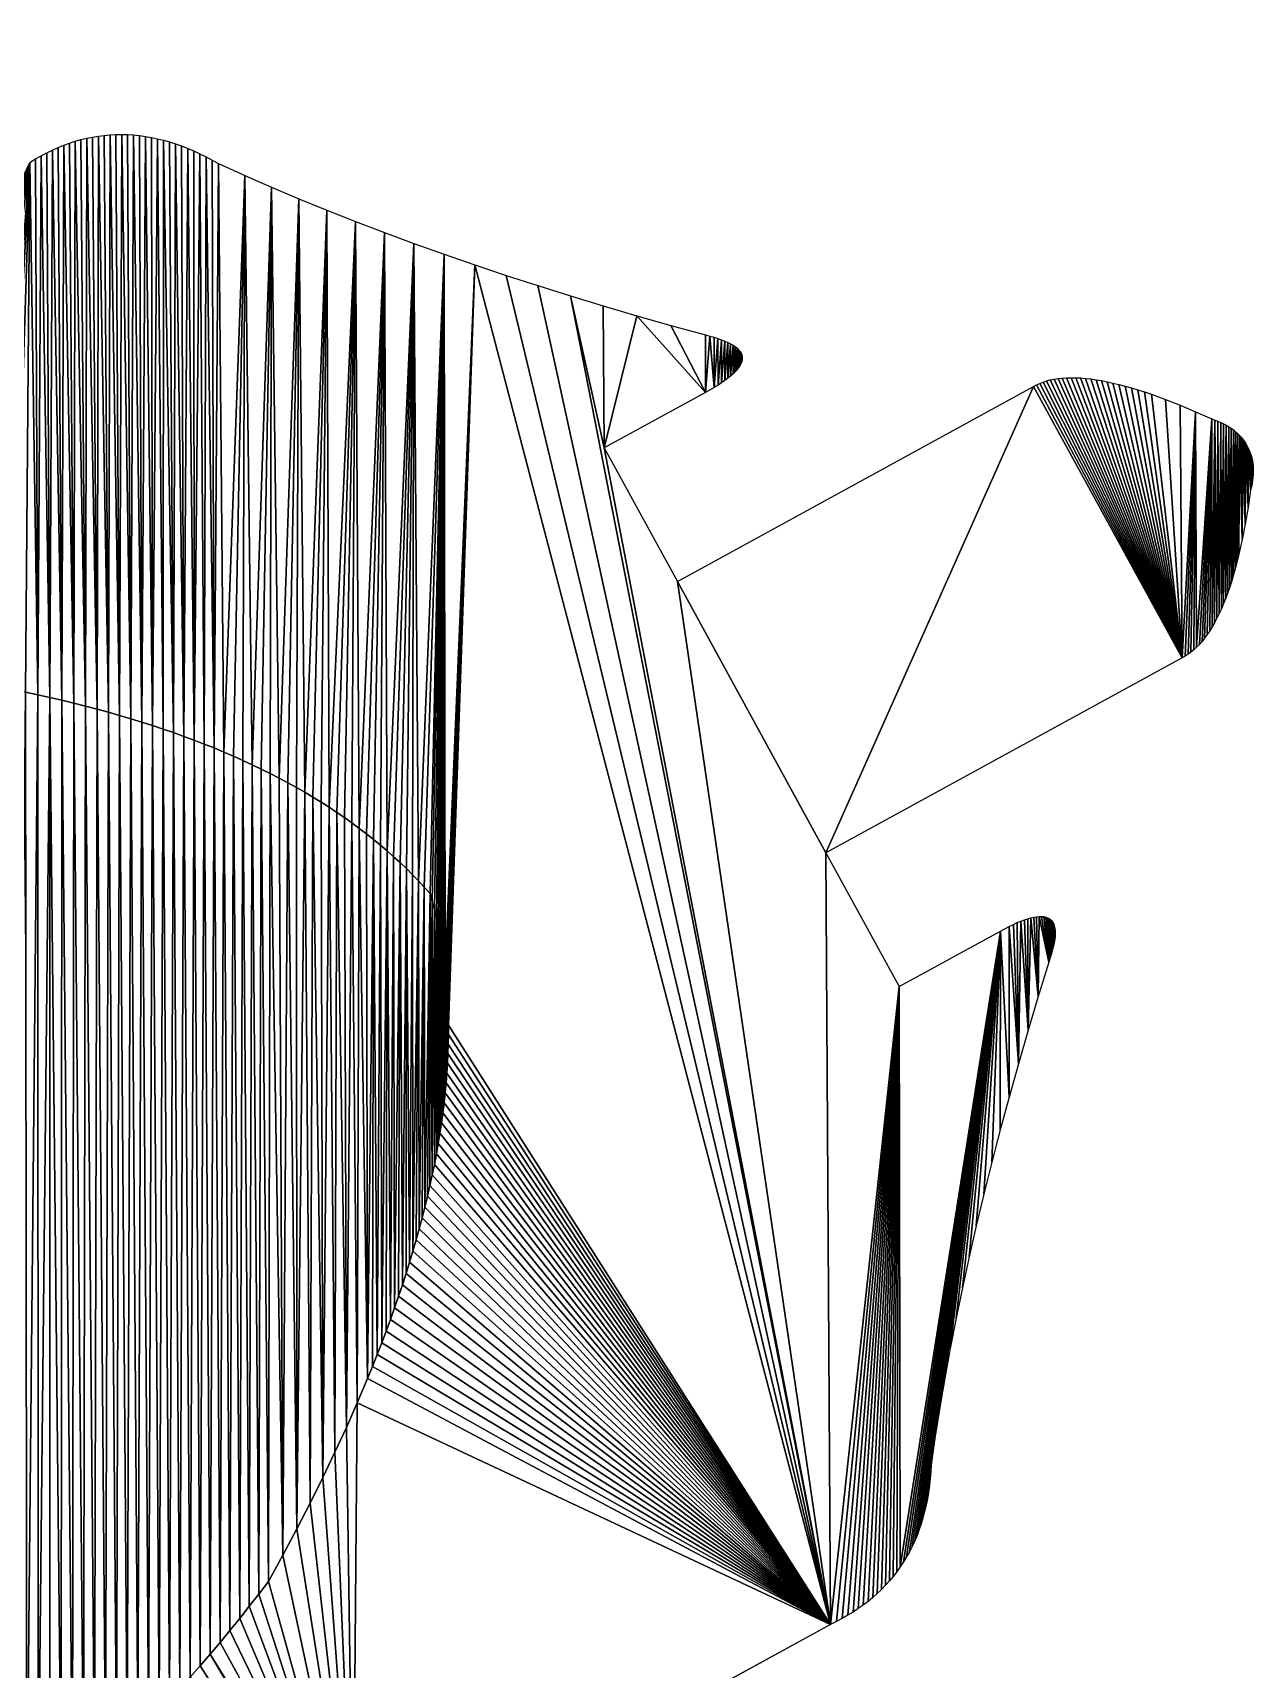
# Model space of a CAD drawing. Extents: x 10 to 917, y 10 to 841.
# Drawn here: x 117.3 to 168, y 346.6 to 414.6 of the extents above; entities that cross this region are included whole.
import ezdxf

# ---------------------------------------------------------------- set-up
doc = ezdxf.new("R2010")
doc.units = 0
doc.header["$MEASUREMENT"] = 0
doc.layers.get('0').update_dxf_attribs({"linetype": 'CONTINUOUS'})

msp = doc.modelspace()

# ---------------------------------------------------------------- linework, layer by layer
for p, q in [((118.076, 409.758), (118.312, 409.863)), ((118.312, 409.863), (118.549, 409.959)), ((118.549, 409.959), (118.786, 410.046)), ((118.786, 410.046), (119.025, 410.123)), ((119.025, 410.123), (119.264, 410.191)), ((119.264, 410.191), (119.504, 410.249)), ((119.504, 410.249), (119.745, 410.299)), ((119.745, 410.299), (119.986, 410.339)), ((119.986, 410.339), (120.229, 410.37)), ((120.229, 410.37), (120.472, 410.391)), ((120.472, 410.391), (120.716, 410.404)), ((120.716, 410.404), (120.96, 410.407)), ((120.96, 410.407), (121.206, 410.401)), ((121.206, 410.401), (121.452, 410.385)), ((121.452, 410.385), (121.7, 410.36)), ((121.7, 410.36), (121.947, 410.326)), ((121.947, 410.326), (122.196, 410.283)), ((122.196, 410.283), (122.446, 410.231)), ((122.446, 410.231), (122.696, 410.169)), ((122.696, 410.169), (122.947, 410.098)), ((122.947, 410.098), (123.199, 410.017)), ((123.199, 410.017), (123.452, 409.928)), ((123.452, 409.928), (123.705, 409.829)), ((123.705, 409.829), (123.96, 409.721)), ((117.14, 409.246), (117.372, 409.388)), ((117.372, 409.388), (117.606, 409.521)), ((117.606, 409.521), (117.84, 409.644)), ((117.84, 409.644), (118.076, 409.758)), ((123.96, 409.721), (124.215, 409.604)), ((124.215, 409.604), (124.471, 409.477)), ((124.471, 409.477), (124.727, 409.341)), ((124.727, 409.341), (124.985, 409.196)), ((124.985, 409.196), (126.077, 408.702)), ((126.077, 408.702), (127.193, 408.215)), ((127.193, 408.215), (128.332, 407.734)), ((128.332, 407.734), (129.494, 407.259)), ((129.494, 407.259), (130.68, 406.791)), ((130.68, 406.791), (131.888, 406.33)), ((131.888, 406.33), (133.119, 405.875)), ((133.119, 405.875), (134.374, 405.426)), ((134.374, 405.426), (135.652, 404.983)), ((135.652, 404.983), (136.953, 404.547)), ((136.953, 404.547), (138.277, 404.118)), ((138.277, 404.118), (139.624, 403.695)), ((139.624, 403.695), (140.995, 403.278)), ((140.995, 403.278), (142.388, 402.868)), ((142.388, 402.868), (143.805, 402.464)), ((143.805, 402.464), (145.245, 402.067)), ((145.245, 402.067), (145.43, 402.02)), ((145.43, 402.02), (145.603, 401.971)), ((145.603, 401.971), (145.765, 401.921)), ((145.765, 401.921), (145.914, 401.869)), ((145.914, 401.869), (146.052, 401.815)), ((146.052, 401.815), (146.177, 401.759)), ((146.177, 401.759), (146.291, 401.702)), ((146.291, 401.702), (146.393, 401.642)), ((146.393, 401.642), (146.482, 401.581)), ((146.482, 401.581), (146.56, 401.518)), ((146.56, 401.518), (146.626, 401.453)), ((146.626, 401.453), (146.68, 401.387)), ((146.68, 401.387), (146.722, 401.318)), ((146.722, 401.318), (146.752, 401.248)), ((146.752, 401.248), (146.77, 401.176)), ((146.77, 401.027), (146.752, 400.95)), ((146.77, 401.176), (146.776, 401.102)), ((146.776, 401.102), (146.77, 401.027)), ((146.293, 400.357), (146.18, 400.266)), ((146.395, 400.447), (146.293, 400.357)), ((146.484, 400.536), (146.395, 400.447)), ((146.562, 400.622), (146.484, 400.536)), ((146.627, 400.707), (146.562, 400.622)), ((146.681, 400.789), (146.627, 400.707)), ((146.723, 400.87), (146.681, 400.789)), ((146.752, 400.95), (146.723, 400.87)), ((160.09, 400.274), (160.27, 400.286)), ((160.27, 400.286), (160.457, 400.29)), ((160.457, 400.29), (160.651, 400.288)), ((160.651, 400.288), (160.852, 400.278)), ((145.249, 399.677), (141.032, 397.367)), ((144.079, 391.805), (158.897, 399.923)), ((145.607, 399.88), (145.249, 399.677)), ((145.768, 399.979), (145.607, 399.88)), ((145.918, 400.077), (145.768, 399.979)), ((146.055, 400.172), (145.918, 400.077)), ((146.18, 400.266), (146.055, 400.172)), ((158.897, 399.923), (159.022, 399.992)), ((159.022, 399.992), (159.154, 400.054)), ((159.154, 400.054), (159.293, 400.108)), ((159.293, 400.108), (159.438, 400.156)), ((159.438, 400.156), (159.591, 400.196)), ((159.591, 400.196), (159.751, 400.229)), ((159.751, 400.229), (159.917, 400.255)), ((159.917, 400.255), (160.09, 400.274)), ((160.852, 400.278), (161.06, 400.261)), ((161.06, 400.261), (161.274, 400.236)), ((161.274, 400.236), (161.496, 400.205)), ((161.496, 400.205), (161.724, 400.166)), ((161.724, 400.166), (161.959, 400.12)), ((161.959, 400.12), (162.201, 400.067)), ((162.201, 400.067), (162.45, 400.007)), ((162.45, 400.007), (162.705, 399.94)), ((162.705, 399.94), (162.968, 399.865)), ((162.968, 399.865), (163.237, 399.784)), ((163.237, 399.784), (163.514, 399.695)), ((163.514, 399.695), (163.797, 399.599)), ((163.797, 399.599), (164.384, 399.385)), ((164.384, 399.385), (164.998, 399.143)), ((164.998, 399.143), (165.64, 398.872)), ((165.64, 398.872), (166.309, 398.572)), ((166.309, 398.572), (166.441, 398.526)), ((166.441, 398.526), (166.567, 398.477)), ((166.567, 398.477), (166.687, 398.424)), ((166.687, 398.424), (166.803, 398.369)), ((166.803, 398.369), (166.913, 398.31)), ((166.913, 398.31), (167.018, 398.248)), ((167.018, 398.248), (167.117, 398.183)), ((167.117, 398.183), (167.212, 398.115)), ((167.212, 398.115), (167.301, 398.043)), ((167.301, 398.043), (167.384, 397.968)), ((167.384, 397.968), (167.463, 397.89)), ((167.463, 397.89), (167.536, 397.809)), ((167.536, 397.809), (167.604, 397.725)), ((167.604, 397.725), (167.666, 397.637)), ((167.666, 397.637), (167.723, 397.547)), ((141.032, 397.367), (144.079, 391.805)), ((167.723, 397.547), (167.775, 397.453)), ((167.775, 397.453), (167.826, 397.358)), ((167.826, 397.358), (167.872, 397.261)), ((167.872, 397.261), (167.912, 397.162)), ((167.912, 397.162), (167.947, 397.059)), ((167.947, 397.059), (167.976, 396.954)), ((167.976, 396.954), (167.999, 396.846)), ((167.999, 396.846), (168.017, 396.735)), ((168.017, 396.735), (168.03, 396.622)), ((168.033, 396.265), (168.024, 396.14)), ((168.03, 396.622), (168.036, 396.505)), ((168.038, 396.386), (168.033, 396.265)), ((168.036, 396.505), (168.038, 396.386)), ((167.929, 395.615), (167.821, 394.889)), ((167.961, 395.75), (167.929, 395.615)), ((167.987, 395.883), (167.961, 395.75)), ((168.008, 396.013), (167.987, 395.883)), ((168.024, 396.14), (168.008, 396.013)), ((167.821, 394.889), (167.704, 394.203)), ((167.704, 394.203), (167.577, 393.554)), ((167.577, 393.554), (167.441, 392.945)), ((167.441, 392.945), (167.37, 392.654)), ((167.296, 392.374), (167.22, 392.103)), ((167.37, 392.654), (167.296, 392.374)), ((167.06, 391.589), (166.977, 391.347)), ((167.141, 391.841), (167.06, 391.589)), ((167.22, 392.103), (167.141, 391.841)), ((166.804, 390.892), (166.713, 390.679)), ((166.892, 391.115), (166.804, 390.892)), ((166.977, 391.347), (166.892, 391.115)), ((166.428, 390.098), (166.329, 389.923)), ((166.526, 390.282), (166.428, 390.098)), ((166.621, 390.476), (166.526, 390.282)), ((166.713, 390.679), (166.621, 390.476)), ((166.015, 389.457), (165.906, 389.322)), ((166.122, 389.603), (166.015, 389.457)), ((166.226, 389.758), (166.122, 389.603)), ((166.329, 389.923), (166.226, 389.758)), ((165.325, 388.787), (165.202, 388.709)), ((165.446, 388.875), (165.325, 388.787)), ((165.565, 388.972), (165.446, 388.875)), ((165.681, 389.079), (165.565, 388.972)), ((165.795, 389.195), (165.681, 389.079)), ((165.906, 389.322), (165.795, 389.195)), ((165.077, 388.641), (150.258, 380.523)), ((165.202, 388.709), (165.077, 388.641)), ((116.954, 387.203), (117.466, 387.095)), ((117.466, 387.095), (117.972, 386.983)), ((117.972, 386.983), (118.471, 386.869)), ((118.471, 386.869), (118.964, 386.75)), ((118.964, 386.75), (119.45, 386.628)), ((119.45, 386.628), (119.931, 386.503)), ((119.931, 386.503), (120.405, 386.373)), ((120.405, 386.373), (120.873, 386.241)), ((120.873, 386.241), (121.334, 386.104)), ((121.334, 386.104), (121.79, 385.965)), ((121.79, 385.965), (122.239, 385.821)), ((122.239, 385.821), (122.682, 385.674)), ((122.682, 385.674), (123.118, 385.524)), ((123.118, 385.524), (123.549, 385.37)), ((123.549, 385.37), (123.973, 385.212)), ((123.973, 385.212), (124.391, 385.051)), ((124.391, 385.051), (124.802, 384.887)), ((124.802, 384.887), (125.207, 384.718)), ((125.207, 384.718), (125.607, 384.547)), ((125.607, 384.547), (125.999, 384.371)), ((125.999, 384.371), (126.386, 384.192)), ((126.386, 384.192), (126.766, 384.01)), ((126.766, 384.01), (127.14, 383.824)), ((127.14, 383.824), (127.508, 383.635)), ((127.508, 383.635), (127.869, 383.441)), ((127.869, 383.441), (128.225, 383.245)), ((128.225, 383.245), (128.574, 383.045)), ((128.574, 383.045), (128.916, 382.841)), ((128.916, 382.841), (129.253, 382.633)), ((129.253, 382.633), (129.583, 382.423)), ((129.583, 382.423), (129.907, 382.208)), ((129.907, 382.208), (130.225, 381.99)), ((130.225, 381.99), (130.536, 381.769)), ((130.536, 381.769), (130.841, 381.543)), ((130.841, 381.543), (131.14, 381.315)), ((131.14, 381.315), (131.433, 381.083)), ((131.433, 381.083), (131.719, 380.847)), ((131.719, 380.847), (132, 380.608)), ((132, 380.608), (132.273, 380.365)), ((132.273, 380.365), (132.541, 380.118)), ((132.541, 380.118), (132.802, 379.868)), ((132.802, 379.868), (133.058, 379.615)), ((150.258, 380.523), (153.305, 374.962)), ((133.058, 379.615), (133.306, 379.358)), ((133.306, 379.358), (133.549, 379.097)), ((133.549, 379.097), (133.785, 378.833)), ((133.785, 378.833), (133.881, 378.491)), ((133.881, 378.491), (133.97, 378.147)), ((133.97, 378.147), (134.052, 377.798)), ((158.657, 377.785), (158.788, 377.822)), ((158.788, 377.822), (158.91, 377.85)), ((158.91, 377.85), (159.025, 377.869)), ((159.025, 377.869), (159.131, 377.879)), ((159.131, 377.879), (159.23, 377.879)), ((159.23, 377.879), (159.321, 377.871)), ((159.321, 377.871), (159.403, 377.853)), ((159.403, 377.853), (159.478, 377.827)), ((159.478, 377.827), (159.545, 377.791)), ((134.052, 377.798), (134.129, 377.447)), ((134.129, 377.447), (134.199, 377.092)), ((153.305, 374.962), (157.522, 377.272)), ((157.522, 377.272), (157.886, 377.464)), ((157.886, 377.464), (158.056, 377.546)), ((158.056, 377.546), (158.218, 377.62)), ((158.218, 377.62), (158.373, 377.684)), ((158.373, 377.684), (158.519, 377.739)), ((158.519, 377.739), (158.657, 377.785)), ((159.545, 377.791), (159.604, 377.746)), ((159.604, 377.746), (159.655, 377.692)), ((159.655, 377.692), (159.698, 377.629)), ((159.698, 377.629), (159.733, 377.557)), ((159.733, 377.557), (159.76, 377.476)), ((159.76, 377.476), (159.779, 377.385)), ((159.779, 377.385), (159.79, 377.286)), ((159.793, 377.177), (159.789, 377.06)), ((159.79, 377.286), (159.793, 377.177)), ((134.199, 377.092), (134.262, 376.734)), ((134.262, 376.734), (134.319, 376.372)), ((159.69, 376.498), (159.646, 376.335)), ((159.727, 376.652), (159.69, 376.498)), ((159.755, 376.797), (159.727, 376.652)), ((159.776, 376.933), (159.755, 376.797)), ((159.789, 377.06), (159.776, 376.933)), ((134.319, 376.372), (134.37, 376.007)), ((134.37, 376.007), (134.415, 375.639)), ((159.533, 375.981), (159.093, 374.554)), ((159.594, 376.163), (159.533, 375.981)), ((159.646, 376.335), (159.594, 376.163)), ((134.415, 375.639), (134.453, 375.267)), ((134.453, 375.267), (134.485, 374.892)), ((134.485, 374.892), (134.51, 374.514)), ((134.51, 374.514), (134.529, 374.132)), ((159.093, 374.554), (158.67, 373.143)), ((134.529, 374.132), (134.542, 373.747)), ((134.542, 373.747), (134.548, 373.358)), ((134.548, 373.358), (134.548, 372.967)), ((158.67, 373.143), (158.266, 371.747)), ((134.541, 372.571), (134.529, 372.173)), ((134.548, 372.967), (134.541, 372.571)), ((134.509, 371.771), (134.484, 371.366)), ((134.529, 372.173), (134.509, 371.771)), ((158.266, 371.747), (157.879, 370.368)), ((134.484, 371.366), (134.452, 370.957)), ((134.414, 370.545), (134.369, 370.13)), ((134.452, 370.957), (134.414, 370.545)), ((157.879, 370.368), (157.51, 369.005)), ((134.318, 369.711), (134.261, 369.289)), ((134.369, 370.13), (134.318, 369.711)), ((134.261, 369.289), (134.197, 368.864)), ((157.51, 369.005), (157.159, 367.658)), ((134.127, 368.435), (134.05, 368.003)), ((134.197, 368.864), (134.127, 368.435)), ((134.05, 368.003), (133.968, 367.567)), ((157.159, 367.658), (156.826, 366.327)), ((133.878, 367.128), (133.783, 366.686)), ((133.968, 367.567), (133.878, 367.128)), ((133.783, 366.686), (133.681, 366.241)), ((156.826, 366.327), (156.511, 365.012)), ((133.573, 365.792), (133.458, 365.339)), ((133.681, 366.241), (133.573, 365.792)), ((133.458, 365.339), (133.337, 364.884)), ((156.511, 365.012), (156.214, 363.713)), ((133.21, 364.425), (133.076, 363.962)), ((133.337, 364.884), (133.21, 364.425)), ((133.076, 363.962), (132.936, 363.497)), ((156.214, 363.713), (155.934, 362.43)), ((132.789, 363.027), (132.636, 362.555)), ((132.936, 363.497), (132.789, 363.027)), ((132.636, 362.555), (132.477, 362.079)), ((155.934, 362.43), (155.673, 361.163)), ((132.312, 361.6), (132.14, 361.117)), ((132.477, 362.079), (132.312, 361.6)), ((132.14, 361.117), (131.961, 360.632)), ((155.673, 361.163), (155.429, 359.912)), ((131.777, 360.142), (131.586, 359.65)), ((131.961, 360.632), (131.777, 360.142)), ((131.586, 359.65), (131.388, 359.154)), ((155.429, 359.912), (155.203, 358.677)), ((131.388, 359.154), (131.185, 358.654)), ((131.185, 358.654), (130.758, 357.646)), ((155.203, 358.677), (154.995, 357.458)), ((130.758, 357.646), (130.306, 356.623)), ((154.995, 357.458), (154.805, 356.256)), ((130.306, 356.623), (129.828, 355.588)), ((154.805, 356.256), (154.633, 355.069)), ((129.828, 355.588), (129.325, 354.539)), ((154.617, 354.774), (154.593, 354.485)), ((154.633, 355.069), (154.617, 354.774)), ((129.325, 354.539), (128.797, 353.476)), ((154.562, 354.201), (154.523, 353.922)), ((154.593, 354.485), (154.562, 354.201)), ((128.797, 353.476), (128.243, 352.4)), ((154.424, 353.383), (154.364, 353.122)), ((154.478, 353.65), (154.424, 353.383)), ((154.523, 353.922), (154.478, 353.65)), ((154.296, 352.866), (154.221, 352.616)), ((154.364, 353.122), (154.296, 352.866)), ((128.243, 352.4), (127.664, 351.311)), ((154.048, 352.134), (153.95, 351.901)), ((154.138, 352.372), (154.048, 352.134)), ((154.221, 352.616), (154.138, 352.372)), ((127.664, 351.311), (127.059, 350.208)), ((153.733, 351.452), (153.614, 351.236)), ((153.846, 351.673), (153.733, 351.452)), ((153.95, 351.901), (153.846, 351.673)), ((153.211, 350.622), (153.061, 350.429)), ((153.352, 350.821), (153.211, 350.622)), ((153.487, 351.026), (153.352, 350.821)), ((153.614, 351.236), (153.487, 351.026)), ((127.059, 350.208), (126.665, 349.693)), ((152.741, 350.059), (152.57, 349.883)), ((152.905, 350.241), (152.741, 350.059)), ((153.061, 350.429), (152.905, 350.241)), ((126.665, 349.693), (126.268, 349.183)), ((151.811, 349.234), (151.603, 349.086)), ((152.012, 349.388), (151.811, 349.234)), ((152.205, 349.547), (152.012, 349.388)), ((152.391, 349.712), (152.205, 349.547)), ((152.57, 349.883), (152.391, 349.712)), ((125.866, 348.678), (125.461, 348.178)), ((126.268, 349.183), (125.866, 348.678)), ((150.696, 348.55), (150.451, 348.431)), ((150.934, 348.676), (150.696, 348.55)), ((151.164, 348.807), (150.934, 348.676)), ((151.387, 348.944), (151.164, 348.807)), ((151.603, 349.086), (151.387, 348.944)), ((125.461, 348.178), (125.052, 347.683)), ((150.451, 348.431), (130.591, 337.551)), ((124.638, 347.193), (124.221, 346.708)), ((125.052, 347.683), (124.638, 347.193)), ((124.221, 346.708), (123.8, 346.228))]:
    msp.add_line(p, q)

# ---------------------------------------------------------------- meshes
mesh = msp.add_polyface()
corners = [(110.938, 413.312), (111.002, 414.639), (111.046, 413.436), (111.099, 414.542), (111.135, 413.558), (111.177, 414.443), (111.205, 413.678), (111.237, 414.341), (111.257, 413.795), (111.278, 414.237), (111.29, 413.909), (111.292, 414.184), (111.305, 414.021), (111.301, 414.13), (111.305, 414.076), (107.298, 388.491), (117.14, 409.246), (108.528, 388.393), (109.733, 388.28), (110.913, 388.154), (112.068, 388.013), (113.197, 387.858), (114.302, 387.688), (115.382, 387.505), (115.912, 387.407), (116.436, 387.307), (116.954, 387.203), (117.466, 387.095), (117.372, 409.388), (117.606, 409.521), (117.972, 386.983), (117.84, 409.644), (118.076, 409.758), (118.471, 386.869), (118.312, 409.863), (118.549, 409.959), (118.964, 386.75), (118.786, 410.046), (119.025, 410.123), (119.45, 386.628), (119.264, 410.191), (119.504, 410.249), (119.931, 386.503), (119.745, 410.299), (119.986, 410.339), (120.405, 386.373), (120.229, 410.37), (120.472, 410.391), (120.873, 386.241), (120.716, 410.404), (120.96, 410.407), (121.334, 386.104), (121.206, 410.401), (121.452, 410.385), (121.79, 385.965), (121.7, 410.36), (121.947, 410.326), (122.239, 385.821), (122.196, 410.283), (122.446, 410.231), (122.682, 385.674), (122.696, 410.169), (123.118, 385.524), (122.947, 410.098), (123.199, 410.017)]
mesh.append_faces([[corners[k] for k in face] for face in [(12, 13, 14)]], dxfattribs={"vtx0": -1})
mesh.append_faces([[corners[k] for k in face] for face in [(0, 1, 2), (2, 3, 4), (4, 5, 6), (6, 7, 8), (8, 9, 10), (10, 11, 12), (15, 16, 17), (17, 16, 18), (18, 16, 19), (19, 16, 20), (20, 16, 21), (21, 16, 22), (22, 16, 23), (23, 16, 24), (24, 16, 25), (25, 16, 26), (26, 16, 27), (27, 29, 30), (30, 32, 33), (33, 35, 36), (36, 38, 39), (39, 41, 42), (42, 44, 45), (45, 47, 48), (48, 50, 51), (51, 53, 54), (54, 56, 57), (57, 59, 60), (60, 61, 62)]], dxfattribs={"vtx0": -1, "vtx1": -1})
mesh.append_faces([[corners[k] for k in face] for face in [(2, 1, 3), (4, 3, 5), (6, 5, 7), (8, 7, 9), (10, 9, 11), (12, 11, 13), (27, 16, 28), (27, 28, 29), (30, 29, 31), (30, 31, 32), (33, 32, 34), (33, 34, 35), (36, 35, 37), (36, 37, 38), (39, 38, 40), (39, 40, 41), (42, 41, 43), (42, 43, 44), (45, 44, 46), (45, 46, 47), (48, 47, 49), (48, 49, 50), (51, 50, 52), (51, 52, 53), (54, 53, 55), (54, 55, 56), (57, 56, 58), (57, 58, 59), (60, 59, 61), (62, 61, 63), (62, 63, 64)]], dxfattribs={"vtx0": -1, "vtx2": -1})
mesh = msp.add_polyface()
corners = [(123.118, 385.524), (123.199, 410.017), (123.549, 385.37), (123.452, 409.928), (123.705, 409.829), (123.973, 385.212), (123.96, 409.721), (124.215, 409.604), (124.391, 385.051), (124.471, 409.477), (124.802, 384.887), (124.727, 409.341), (124.985, 409.196), (125.207, 384.718), (126.077, 408.702), (125.607, 384.547), (125.999, 384.371), (126.386, 384.192), (127.193, 408.215), (126.766, 384.01), (127.14, 383.824), (127.508, 383.635), (128.332, 407.734), (127.869, 383.441), (128.225, 383.245), (128.574, 383.045), (129.494, 407.259), (128.916, 382.841), (129.253, 382.633), (129.583, 382.423), (130.68, 406.791), (129.907, 382.208), (130.225, 381.99), (130.536, 381.769), (130.841, 381.543), (131.888, 406.33), (131.14, 381.315), (131.433, 381.083), (131.719, 380.847), (132, 380.608), (133.119, 405.875), (132.273, 380.365), (132.541, 380.118), (132.802, 379.868), (133.058, 379.615), (133.306, 379.358), (134.374, 405.426), (133.549, 379.097), (133.785, 378.833), (133.881, 378.491), (133.97, 378.147), (134.052, 377.798), (134.129, 377.447), (134.199, 377.092), (134.262, 376.734), (134.319, 376.372), (134.37, 376.007), (134.415, 375.639), (135.652, 404.983), (142.388, 402.868), (141.032, 397.367), (140.995, 403.278), (150.451, 348.431), (136.953, 404.547), (138.277, 404.118), (139.624, 403.695)]
mesh.append_faces([[corners[k] for k in face] for face in [(0, 1, 2), (2, 4, 5), (5, 7, 8), (8, 9, 10), (10, 12, 13), (13, 14, 15), (15, 14, 16), (16, 14, 17), (17, 18, 19), (19, 18, 20), (20, 18, 21), (21, 22, 23), (23, 22, 24), (24, 22, 25), (25, 26, 27), (27, 26, 28), (28, 26, 29), (29, 30, 31), (31, 30, 32), (32, 30, 33), (33, 30, 34), (34, 35, 36), (36, 35, 37), (37, 35, 38), (38, 35, 39), (39, 40, 41), (41, 40, 42), (42, 40, 43), (43, 40, 44), (44, 40, 45), (45, 46, 47), (47, 46, 48), (48, 46, 49), (49, 46, 50), (50, 46, 51), (51, 46, 52), (52, 46, 53), (53, 46, 54), (54, 46, 55), (55, 46, 56), (56, 46, 57), (59, 60, 61)]], dxfattribs={"vtx0": -1, "vtx1": -1})
mesh.append_faces([[corners[k] for k in face] for face in [(2, 1, 3), (2, 3, 4), (5, 4, 6), (5, 6, 7), (8, 7, 9), (10, 9, 11), (10, 11, 12), (13, 12, 14), (17, 14, 18), (21, 18, 22), (25, 22, 26), (29, 26, 30), (34, 30, 35), (39, 35, 40), (45, 40, 46), (57, 46, 58), (62, 58, 63), (62, 63, 64), (60, 65, 61)]], dxfattribs={"vtx0": -1, "vtx2": -1})
mesh = msp.add_polyface()
corners = [(134.415, 375.639), (135.652, 404.983), (134.453, 375.267), (134.485, 374.892), (134.51, 374.514), (134.529, 374.132), (134.542, 373.747), (134.548, 373.358), (150.451, 348.431), (134.509, 371.771), (134.529, 372.173), (134.541, 372.571), (134.548, 372.967), (138.277, 404.118), (139.624, 403.695), (141.032, 397.367), (144.079, 391.805), (150.258, 380.523), (153.305, 374.962), (153.352, 350.821), (157.522, 377.272), (154.995, 357.458), (155.203, 358.677), (155.429, 359.912), (155.673, 361.163), (155.934, 362.43), (156.214, 363.713), (156.511, 365.012), (156.826, 366.327), (157.159, 367.658), (157.51, 369.005), (157.879, 370.368), (157.886, 377.464), (158.266, 371.747), (158.056, 377.546), (158.218, 377.62), (158.373, 377.684), (158.67, 373.143), (158.519, 377.739), (158.657, 377.785), (158.788, 377.822), (159.093, 374.554), (158.91, 377.85), (159.025, 377.869), (159.131, 377.879), (159.533, 375.981), (159.23, 377.879), (159.321, 377.871), (159.403, 377.853), (159.478, 377.827), (159.545, 377.791), (159.594, 376.163), (159.604, 377.746), (159.646, 376.335), (159.655, 377.692), (159.69, 376.498), (159.698, 377.629), (159.727, 376.652), (159.733, 377.557), (159.755, 376.797), (159.76, 377.476), (159.776, 376.933), (159.779, 377.385), (159.789, 377.06), (159.79, 377.286), (159.793, 377.177)]
mesh.append_faces([[corners[k] for k in face] for face in [(63, 64, 65)]], dxfattribs={"vtx0": -1})
mesh.append_faces([[corners[k] for k in face] for face in [(0, 1, 2), (2, 1, 3), (3, 1, 4), (4, 1, 5), (5, 1, 6), (6, 1, 7), (21, 20, 22), (22, 20, 23), (23, 20, 24), (24, 20, 25), (25, 20, 26), (26, 20, 27), (27, 20, 28), (28, 20, 29), (29, 20, 30), (30, 20, 31), (31, 32, 33), (33, 36, 37), (37, 40, 41), (41, 44, 45), (45, 50, 51), (51, 52, 53), (53, 54, 55), (55, 56, 57), (57, 58, 59), (59, 60, 61), (61, 62, 63)]], dxfattribs={"vtx0": -1, "vtx1": -1})
mesh.append_faces([[corners[k] for k in face] for face in [(8, 7, 1), (8, 14, 15), (8, 16, 17)]], dxfattribs={"vtx0": -1, "vtx1": -1, "vtx2": -1})
mesh.append_faces([[corners[k] for k in face] for face in [(8, 9, 10), (8, 10, 11), (8, 11, 12), (8, 12, 7), (8, 13, 14), (8, 15, 16), (8, 17, 18), (19, 18, 20), (31, 20, 32), (33, 32, 34), (33, 34, 35), (33, 35, 36), (37, 36, 38), (37, 38, 39), (37, 39, 40), (41, 40, 42), (41, 42, 43), (41, 43, 44), (45, 44, 46), (45, 46, 47), (45, 47, 48), (45, 48, 49), (45, 49, 50), (51, 50, 52), (53, 52, 54), (55, 54, 56), (57, 56, 58), (59, 58, 60), (61, 60, 62), (63, 62, 64)]], dxfattribs={"vtx0": -1, "vtx2": -1})
mesh = msp.add_polyface()
corners = [(141.032, 397.367), (142.388, 402.868), (145.249, 399.677), (143.805, 402.464), (145.245, 402.067), (145.43, 402.02), (145.607, 399.88), (145.603, 401.971), (145.765, 401.921), (145.768, 399.979), (145.914, 401.869), (145.918, 400.077), (146.052, 401.815), (146.055, 400.172), (146.177, 401.759), (146.18, 400.266), (146.291, 401.702), (146.293, 400.357), (146.393, 401.642), (146.395, 400.447), (146.482, 401.581), (146.484, 400.536), (146.56, 401.518), (146.562, 400.622), (146.626, 401.453), (146.627, 400.707), (146.68, 401.387), (146.681, 400.789), (146.722, 401.318), (146.723, 400.87), (146.752, 401.248), (146.752, 400.95), (146.77, 401.176), (146.77, 401.027), (146.776, 401.102), (158.897, 399.923), (150.258, 380.523), (144.079, 391.805), (165.077, 388.641), (159.022, 399.992), (159.154, 400.054), (159.293, 400.108), (159.438, 400.156), (159.591, 400.196), (159.751, 400.229), (159.917, 400.255), (160.09, 400.274), (160.27, 400.286), (160.457, 400.29), (160.651, 400.288), (160.852, 400.278), (161.06, 400.261), (161.274, 400.236), (161.496, 400.205), (161.724, 400.166), (161.959, 400.12), (162.201, 400.067), (162.45, 400.007), (162.705, 399.94), (162.968, 399.865), (163.237, 399.784), (163.514, 399.695), (163.797, 399.599), (164.384, 399.385), (164.998, 399.143)]
mesh.append_faces([[corners[k] for k in face] for face in [(33, 32, 34)]], dxfattribs={"vtx0": -1})
mesh.append_faces([[corners[k] for k in face] for face in [(0, 1, 2), (2, 5, 6), (6, 8, 9), (9, 10, 11), (11, 12, 13), (13, 14, 15), (15, 16, 17), (17, 18, 19), (19, 20, 21), (21, 22, 23), (23, 24, 25), (25, 26, 27), (27, 28, 29), (29, 30, 31), (31, 32, 33), (35, 36, 37), (36, 35, 38)]], dxfattribs={"vtx0": -1, "vtx1": -1})
mesh.append_faces([[corners[k] for k in face] for face in [(2, 1, 3), (2, 3, 4), (2, 4, 5), (6, 5, 7), (6, 7, 8), (9, 8, 10), (11, 10, 12), (13, 12, 14), (15, 14, 16), (17, 16, 18), (19, 18, 20), (21, 20, 22), (23, 22, 24), (25, 24, 26), (27, 26, 28), (29, 28, 30), (31, 30, 32), (38, 35, 39), (38, 39, 40), (38, 40, 41), (38, 41, 42), (38, 42, 43), (38, 43, 44), (38, 44, 45), (38, 45, 46), (38, 46, 47), (38, 47, 48), (38, 48, 49), (38, 49, 50), (38, 50, 51), (38, 51, 52), (38, 52, 53), (38, 53, 54), (38, 54, 55), (38, 55, 56), (38, 56, 57), (38, 57, 58), (38, 58, 59), (38, 59, 60), (38, 60, 61), (38, 61, 62), (38, 62, 63), (38, 63, 64)]], dxfattribs={"vtx0": -1, "vtx2": -1})
mesh = msp.add_polyface()
corners = [(165.077, 388.641), (164.998, 399.143), (165.64, 398.872), (165.202, 388.709), (165.325, 388.787), (165.446, 388.875), (165.565, 388.972), (165.681, 389.079), (166.309, 398.572), (165.795, 389.195), (165.906, 389.322), (166.015, 389.457), (166.122, 389.603), (166.226, 389.758), (166.329, 389.923), (166.441, 398.526), (166.428, 390.098), (166.526, 390.282), (166.567, 398.477), (166.621, 390.476), (166.687, 398.424), (166.713, 390.679), (166.803, 398.369), (166.804, 390.892), (166.913, 398.31), (166.892, 391.115), (166.977, 391.347), (167.018, 398.248), (167.06, 391.589), (167.117, 398.183), (167.141, 391.841), (167.212, 398.115), (167.22, 392.103), (167.301, 398.043), (167.296, 392.374), (167.37, 392.654), (167.384, 397.968), (167.441, 392.945), (167.463, 397.89), (167.577, 393.554), (167.536, 397.809), (167.604, 397.725), (167.704, 394.203), (167.666, 397.637), (167.723, 397.547), (167.821, 394.889), (167.775, 397.453), (167.826, 397.358), (167.929, 395.615), (167.872, 397.261), (167.912, 397.162), (167.947, 397.059), (167.961, 395.75), (167.976, 396.954), (167.987, 395.883), (167.999, 396.846), (168.008, 396.013), (168.017, 396.735), (168.024, 396.14), (168.03, 396.622), (168.033, 396.265), (168.036, 396.505), (168.038, 396.386)]
mesh.append_faces([[corners[k] for k in face] for face in [(60, 61, 62)]], dxfattribs={"vtx0": -1})
mesh.append_faces([[corners[k] for k in face] for face in [(0, 2, 3), (3, 2, 4), (4, 2, 5), (5, 2, 6), (6, 2, 7), (7, 8, 9), (9, 8, 10), (10, 8, 11), (11, 8, 12), (12, 8, 13), (13, 8, 14), (14, 15, 16), (16, 15, 17), (17, 18, 19), (19, 20, 21), (21, 22, 23), (23, 24, 25), (25, 24, 26), (26, 27, 28), (28, 29, 30), (30, 31, 32), (32, 33, 34), (34, 33, 35), (35, 36, 37), (37, 38, 39), (39, 41, 42), (42, 44, 45), (45, 47, 48), (48, 51, 52), (52, 53, 54), (54, 55, 56), (56, 57, 58), (58, 59, 60)]], dxfattribs={"vtx0": -1, "vtx1": -1})
mesh.append_faces([[corners[k] for k in face] for face in [(0, 1, 2), (7, 2, 8), (14, 8, 15), (17, 15, 18), (19, 18, 20), (21, 20, 22), (23, 22, 24), (26, 24, 27), (28, 27, 29), (30, 29, 31), (32, 31, 33), (35, 33, 36), (37, 36, 38), (39, 38, 40), (39, 40, 41), (42, 41, 43), (42, 43, 44), (45, 44, 46), (45, 46, 47), (48, 47, 49), (48, 49, 50), (48, 50, 51), (52, 51, 53), (54, 53, 55), (56, 55, 57), (58, 57, 59), (60, 59, 61)]], dxfattribs={"vtx0": -1, "vtx2": -1})
mesh = msp.add_polyface()
corners = [(112.507, 336.234), (112.068, 388.013), (113.197, 387.858), (113.023, 336.592), (113.535, 336.955), (114.302, 387.688), (114.043, 337.324), (114.547, 337.697), (115.382, 387.505), (115.047, 338.075), (115.544, 338.459), (115.912, 387.407), (116.036, 338.848), (116.436, 387.307), (116.524, 339.241), (116.954, 387.203), (117.009, 339.64), (117.466, 387.095), (117.489, 340.044), (117.972, 386.983), (117.965, 340.452), (118.438, 340.866), (118.471, 386.869), (118.906, 341.285), (118.964, 386.75), (119.371, 341.709), (119.45, 386.628), (119.832, 342.138), (119.931, 386.503), (120.288, 342.572), (120.405, 386.373), (120.741, 343.012), (120.873, 386.241), (121.19, 343.456), (121.334, 386.104), (121.635, 343.905), (121.79, 385.965), (122.076, 344.36), (122.239, 385.821), (122.513, 344.819), (122.682, 385.674), (122.946, 345.284), (123.118, 385.524), (123.375, 345.753), (123.549, 385.37), (123.8, 346.228), (123.973, 385.212), (124.221, 346.708)]
mesh.append_faces([[corners[k] for k in face] for face in [(0, 2, 3), (3, 2, 4), (4, 5, 6), (6, 5, 7), (7, 8, 9), (9, 8, 10), (10, 11, 12), (12, 13, 14), (14, 15, 16), (16, 17, 18), (18, 19, 20), (20, 19, 21), (21, 22, 23), (23, 24, 25), (25, 26, 27), (27, 28, 29), (29, 30, 31), (31, 32, 33), (33, 34, 35), (35, 36, 37), (37, 38, 39), (39, 40, 41), (41, 42, 43), (43, 44, 45), (45, 46, 47)]], dxfattribs={"vtx0": -1, "vtx1": -1})
mesh.append_faces([[corners[k] for k in face] for face in [(0, 1, 2), (4, 2, 5), (7, 5, 8), (10, 8, 11), (12, 11, 13), (14, 13, 15), (16, 15, 17), (18, 17, 19), (21, 19, 22), (23, 22, 24), (25, 24, 26), (27, 26, 28), (29, 28, 30), (31, 30, 32), (33, 32, 34), (35, 34, 36), (37, 36, 38), (39, 38, 40), (41, 40, 42), (43, 42, 44), (45, 44, 46)]], dxfattribs={"vtx0": -1, "vtx2": -1})
mesh = msp.add_polyface()
corners = [(124.221, 346.708), (123.973, 385.212), (124.391, 385.051), (124.638, 347.193), (124.802, 384.887), (125.052, 347.683), (125.207, 384.718), (125.461, 348.178), (125.607, 384.547), (125.866, 348.678), (125.999, 384.371), (126.268, 349.183), (126.386, 384.192), (126.665, 349.693), (126.766, 384.01), (127.059, 350.208), (127.14, 383.824), (127.664, 351.311), (127.869, 383.441), (128.243, 352.4), (128.574, 383.045), (128.797, 353.476), (128.916, 382.841), (129.325, 354.539), (129.583, 382.423), (129.828, 355.588), (129.907, 382.208), (130.306, 356.623), (130.536, 381.769), (130.758, 357.646), (130.841, 381.543), (131.185, 358.654), (131.433, 381.083), (131.388, 359.154), (131.586, 359.65), (131.719, 380.847), (131.777, 360.142), (132, 380.608), (131.961, 360.632), (132.14, 361.117), (132.273, 380.365), (132.312, 361.6), (132.541, 380.118), (132.477, 362.079), (132.636, 362.555), (132.802, 379.868), (132.789, 363.027), (132.936, 363.497), (133.058, 379.615), (133.076, 363.962), (133.306, 379.358), (133.21, 364.425), (133.337, 364.884), (133.549, 379.097), (133.458, 365.339), (133.573, 365.792), (133.785, 378.833), (133.681, 366.241), (133.783, 366.686), (133.878, 367.128), (133.881, 378.491), (133.968, 367.567), (133.97, 378.147), (134.05, 368.003), (134.052, 377.798), (134.127, 368.435), (134.129, 377.447), (134.197, 368.864), (134.199, 377.092), (134.261, 369.289), (134.262, 376.734), (134.318, 369.711), (134.319, 376.372), (134.369, 370.13), (134.37, 376.007), (134.414, 370.545), (134.415, 375.639), (134.452, 370.957)]
mesh.append_faces([[corners[k] for k in face] for face in [(0, 2, 3), (3, 4, 5), (5, 6, 7), (7, 8, 9), (9, 10, 11), (11, 12, 13), (13, 14, 15), (15, 16, 17), (17, 18, 19), (19, 20, 21), (21, 22, 23), (23, 24, 25), (25, 26, 27), (27, 28, 29), (29, 30, 31), (31, 32, 33), (33, 32, 34), (34, 35, 36), (36, 37, 38), (38, 37, 39), (39, 40, 41), (41, 42, 43), (43, 42, 44), (44, 45, 46), (46, 45, 47), (47, 48, 49), (49, 50, 51), (51, 50, 52), (52, 53, 54), (54, 53, 55), (55, 56, 57), (57, 56, 58), (58, 56, 59), (59, 60, 61), (61, 62, 63), (63, 64, 65), (65, 66, 67), (67, 68, 69), (69, 70, 71), (71, 72, 73), (73, 74, 75), (75, 76, 77)]], dxfattribs={"vtx0": -1, "vtx1": -1})
mesh.append_faces([[corners[k] for k in face] for face in [(0, 1, 2), (3, 2, 4), (5, 4, 6), (7, 6, 8)]], dxfattribs={"vtx0": -1, "vtx2": -1})
mesh = msp.add_polyface()
corners = [(125.866, 348.678), (125.607, 384.547), (125.999, 384.371), (126.268, 349.183), (126.386, 384.192), (126.665, 349.693), (126.766, 384.01), (127.059, 350.208), (127.14, 383.824), (127.664, 351.311), (127.508, 383.635), (127.869, 383.441), (128.243, 352.4), (128.225, 383.245), (128.574, 383.045), (128.797, 353.476), (128.916, 382.841), (129.325, 354.539), (129.253, 382.633), (129.583, 382.423), (129.828, 355.588), (129.907, 382.208), (130.306, 356.623), (130.225, 381.99), (130.536, 381.769), (130.758, 357.646), (130.841, 381.543), (131.185, 358.654), (131.14, 381.315), (131.433, 381.083), (131.586, 359.65), (131.719, 380.847), (131.777, 360.142), (132, 380.608), (132.14, 361.117), (132.273, 380.365), (132.312, 361.6), (132.541, 380.118), (132.636, 362.555), (132.802, 379.868), (132.936, 363.497), (133.058, 379.615), (133.076, 363.962), (133.306, 379.358), (133.337, 364.884), (133.549, 379.097), (133.573, 365.792), (133.785, 378.833), (133.878, 367.128), (133.881, 378.491), (133.968, 367.567), (133.97, 378.147), (134.05, 368.003), (134.052, 377.798), (134.127, 368.435), (134.129, 377.447), (134.197, 368.864), (134.199, 377.092), (134.261, 369.289), (134.262, 376.734), (134.318, 369.711), (134.319, 376.372), (134.369, 370.13), (134.37, 376.007), (134.414, 370.545), (134.415, 375.639), (134.452, 370.957), (134.453, 375.267), (134.484, 371.366), (134.485, 374.892), (134.509, 371.771), (134.51, 374.514), (134.529, 372.173), (134.529, 374.132), (134.541, 372.571), (134.542, 373.747), (134.548, 372.967), (134.548, 373.358)]
mesh.append_faces([[corners[k] for k in face] for face in [(76, 75, 77)]], dxfattribs={"vtx0": -1})
mesh.append_faces([[corners[k] for k in face] for face in [(66, 67, 68), (68, 69, 70), (70, 71, 72), (72, 73, 74), (74, 75, 76)]], dxfattribs={"vtx0": -1, "vtx1": -1})
mesh.append_faces([[corners[k] for k in face] for face in [(0, 1, 2), (3, 2, 4), (5, 4, 6), (7, 6, 8), (9, 8, 10), (9, 10, 11), (12, 11, 13), (12, 13, 14), (15, 14, 16), (17, 16, 18), (17, 18, 19), (20, 19, 21), (22, 21, 23), (22, 23, 24), (25, 24, 26), (27, 26, 28), (27, 28, 29), (30, 29, 31), (32, 31, 33), (34, 33, 35), (36, 35, 37), (38, 37, 39), (40, 39, 41), (42, 41, 43), (44, 43, 45), (46, 45, 47), (48, 47, 49), (50, 49, 51), (52, 51, 53), (54, 53, 55), (56, 55, 57), (58, 57, 59), (60, 59, 61), (62, 61, 63), (64, 63, 65), (66, 65, 67), (68, 67, 69), (70, 69, 71), (72, 71, 73), (74, 73, 75)]], dxfattribs={"vtx0": -1, "vtx2": -1})
mesh = msp.add_polyface()
corners = [(150.451, 348.431), (130.758, 357.646), (131.185, 358.654), (131.388, 359.154), (131.586, 359.65), (131.777, 360.142), (131.961, 360.632), (132.14, 361.117), (132.312, 361.6), (132.477, 362.079), (132.636, 362.555), (132.789, 363.027), (132.936, 363.497), (133.076, 363.962), (133.21, 364.425), (133.337, 364.884), (133.458, 365.339), (133.573, 365.792), (133.681, 366.241), (133.783, 366.686), (133.878, 367.128), (133.968, 367.567), (134.05, 368.003), (134.127, 368.435), (134.197, 368.864), (134.261, 369.289), (134.318, 369.711), (134.369, 370.13), (134.414, 370.545), (134.452, 370.957), (134.484, 371.366), (134.509, 371.771), (153.305, 374.962), (150.696, 348.55), (150.934, 348.676), (151.164, 348.807), (151.387, 348.944), (151.603, 349.086), (151.811, 349.234), (152.012, 349.388), (152.205, 349.547), (152.391, 349.712), (152.57, 349.883), (152.741, 350.059), (152.905, 350.241), (153.061, 350.429), (153.211, 350.622), (153.352, 350.821), (157.522, 377.272), (153.487, 351.026), (153.614, 351.236), (153.733, 351.452), (153.846, 351.673), (153.95, 351.901), (154.048, 352.134), (154.138, 352.372), (154.221, 352.616), (154.296, 352.866), (154.364, 353.122), (154.633, 355.069), (154.523, 353.922), (154.562, 354.201), (154.593, 354.485), (154.617, 354.774), (154.805, 356.256), (154.995, 357.458)]
mesh.append_faces([[corners[k] for k in face] for face in [(62, 59, 63)]], dxfattribs={"vtx0": -1})
mesh.append_faces([[corners[k] for k in face] for face in [(0, 32, 33), (33, 32, 34), (34, 32, 35), (35, 32, 36), (36, 32, 37), (37, 32, 38), (38, 32, 39), (39, 32, 40), (40, 32, 41), (41, 32, 42), (42, 32, 43), (43, 32, 44), (44, 32, 45), (45, 32, 46), (46, 32, 47), (47, 48, 49), (49, 48, 50), (50, 48, 51), (51, 48, 52), (52, 48, 53), (53, 48, 54), (54, 48, 55), (55, 48, 56), (56, 48, 57), (57, 48, 58), (60, 59, 61), (61, 59, 62), (59, 48, 64), (64, 48, 65)]], dxfattribs={"vtx0": -1, "vtx1": -1})
mesh.append_faces([[corners[k] for k in face] for face in [(58, 48, 59)]], dxfattribs={"vtx0": -1, "vtx1": -1, "vtx2": -1})
mesh.append_faces([[corners[k] for k in face] for face in [(0, 1, 2), (0, 2, 3), (0, 3, 4), (0, 4, 5), (0, 5, 6), (0, 6, 7), (0, 7, 8), (0, 8, 9), (0, 9, 10), (0, 10, 11), (0, 11, 12), (0, 12, 13), (0, 13, 14), (0, 14, 15), (0, 15, 16), (0, 16, 17), (0, 17, 18), (0, 18, 19), (0, 19, 20), (0, 20, 21), (0, 21, 22), (0, 22, 23), (0, 23, 24), (0, 24, 25), (0, 25, 26), (0, 26, 27), (0, 27, 28), (0, 28, 29), (0, 29, 30), (0, 30, 31)]], dxfattribs={"vtx0": -1, "vtx2": -1})
mesh = msp.add_polyface()
corners = [(130.758, 357.646), (130.591, 337.551), (130.306, 356.623), (150.451, 348.431), (110.708, 306.339), (110.936, 335.19), (111.792, 306.764), (111.464, 335.533), (111.987, 335.881), (112.903, 307.207), (112.507, 336.234), (113.023, 336.592), (114.039, 307.668), (113.535, 336.955), (114.043, 337.324), (115.201, 308.147), (114.547, 337.697), (115.047, 338.075), (115.544, 338.459), (116.389, 308.644), (116.036, 338.848), (116.524, 339.241), (117.603, 309.16), (117.009, 339.64), (117.489, 340.044), (117.965, 340.452), (118.843, 309.693), (118.438, 340.866), (118.906, 341.285), (141.087, 322.099), (119.371, 341.709), (119.832, 342.138), (120.288, 342.572), (120.741, 343.012), (121.19, 343.456), (121.635, 343.905), (122.076, 344.36), (122.513, 344.819), (122.946, 345.284), (133.637, 331.989), (123.375, 345.753), (123.8, 346.228), (124.221, 346.708), (124.638, 347.193), (125.052, 347.683), (125.461, 348.178), (125.866, 348.678), (126.268, 349.183), (126.665, 349.693), (127.059, 350.208), (127.664, 351.311), (128.243, 352.4), (128.797, 353.476), (129.325, 354.539), (129.828, 355.588), (148.243, 339.991), (141.378, 322.289), (141.671, 322.5), (141.965, 322.731), (142.262, 322.982), (142.56, 323.254), (142.86, 323.545), (143.162, 323.857)]
mesh.append_faces([[corners[k] for k in face] for face in [(0, 1, 2), (1, 0, 3), (4, 5, 6), (6, 8, 9), (9, 11, 12), (12, 14, 15), (15, 18, 19), (19, 21, 22), (22, 25, 26), (26, 28, 29), (39, 43, 1), (29, 55, 56), (56, 55, 57), (57, 55, 58), (58, 55, 59), (59, 55, 60), (60, 55, 61), (61, 55, 62)]], dxfattribs={"vtx0": -1, "vtx1": -1})
mesh.append_faces([[corners[k] for k in face] for face in [(29, 38, 39)]], dxfattribs={"vtx0": -1, "vtx1": -1, "vtx2": -1})
mesh.append_faces([[corners[k] for k in face] for face in [(6, 5, 7), (6, 7, 8), (9, 8, 10), (9, 10, 11), (12, 11, 13), (12, 13, 14), (15, 14, 16), (15, 16, 17), (15, 17, 18), (19, 18, 20), (19, 20, 21), (22, 21, 23), (22, 23, 24), (22, 24, 25), (26, 25, 27), (26, 27, 28), (29, 28, 30), (29, 30, 31), (29, 31, 32), (29, 32, 33), (29, 33, 34), (29, 34, 35), (29, 35, 36), (29, 36, 37), (29, 37, 38), (39, 38, 40), (39, 40, 41), (39, 41, 42), (39, 42, 43), (1, 43, 44), (1, 44, 45), (1, 45, 46), (1, 46, 47), (1, 47, 48), (1, 48, 49), (1, 49, 50), (1, 50, 51), (1, 51, 52), (1, 52, 53), (1, 53, 54), (1, 54, 2), (29, 39, 55)]], dxfattribs={"vtx0": -1, "vtx2": -1})
mesh = msp.add_polyface()
corners = [(154.364, 353.122), (154.633, 355.069), (154.424, 353.383), (154.478, 353.65), (154.523, 353.922), (143.162, 323.857), (148.243, 339.991), (143.466, 324.189), (143.772, 324.542), (144.079, 324.914), (144.389, 325.307), (144.7, 325.72), (145.013, 326.153), (145.328, 326.607), (145.645, 327.081), (145.964, 327.575), (146.284, 328.089), (146.607, 328.623), (146.931, 329.178), (147.257, 329.753), (147.585, 330.348), (147.915, 330.963), (148.247, 331.598), (148.528, 340.158), (148.58, 332.254), (148.8, 340.31), (148.916, 332.93), (149.06, 340.448), (149.253, 333.626), (149.307, 340.572), (149.592, 334.343), (149.543, 340.682), (149.766, 340.777), (149.933, 335.079), (149.978, 340.858), (150.276, 335.836), (150.177, 340.925), (150.364, 340.977), (150.621, 336.613), (150.539, 341.015), (150.702, 341.039), (150.967, 337.411), (150.853, 341.048), (150.991, 341.043), (151.316, 338.228), (151.117, 341.024), (151.232, 340.991), (151.334, 340.943), (151.408, 338.505), (151.38, 340.913), (151.424, 340.88), (151.488, 338.768), (151.464, 340.844), (151.501, 340.804), (151.556, 339.016), (151.567, 340.713), (151.612, 339.251), (151.621, 340.608), (151.655, 339.47), (151.662, 340.488), (151.687, 339.676), (151.691, 340.354), (151.706, 339.867), (151.708, 340.206), (151.713, 340.044)]
mesh.append_faces([[corners[k] for k in face] for face in [(62, 63, 64)]], dxfattribs={"vtx0": -1})
mesh.append_faces([[corners[k] for k in face] for face in [(0, 1, 2), (2, 1, 3), (3, 1, 4), (5, 6, 7), (7, 6, 8), (8, 6, 9), (9, 6, 10), (10, 6, 11), (11, 6, 12), (12, 6, 13), (13, 6, 14), (14, 6, 15), (15, 6, 16), (16, 6, 17), (17, 6, 18), (18, 6, 19), (19, 6, 20), (20, 6, 21), (21, 6, 22), (22, 23, 24), (24, 25, 26), (26, 27, 28), (28, 29, 30), (30, 32, 33), (33, 34, 35), (35, 37, 38), (38, 40, 41), (41, 43, 44), (44, 47, 48), (48, 50, 51), (51, 53, 54), (54, 55, 56), (56, 57, 58), (58, 59, 60), (60, 61, 62)]], dxfattribs={"vtx0": -1, "vtx1": -1})
mesh.append_faces([[corners[k] for k in face] for face in [(22, 6, 23), (24, 23, 25), (26, 25, 27), (28, 27, 29), (30, 29, 31), (30, 31, 32), (33, 32, 34), (35, 34, 36), (35, 36, 37), (38, 37, 39), (38, 39, 40), (41, 40, 42), (41, 42, 43), (44, 43, 45), (44, 45, 46), (44, 46, 47), (48, 47, 49), (48, 49, 50), (51, 50, 52), (51, 52, 53), (54, 53, 55), (56, 55, 57), (58, 57, 59), (60, 59, 61), (62, 61, 63)]], dxfattribs={"vtx0": -1, "vtx2": -1})

doc.saveas('drawing.dxf')
